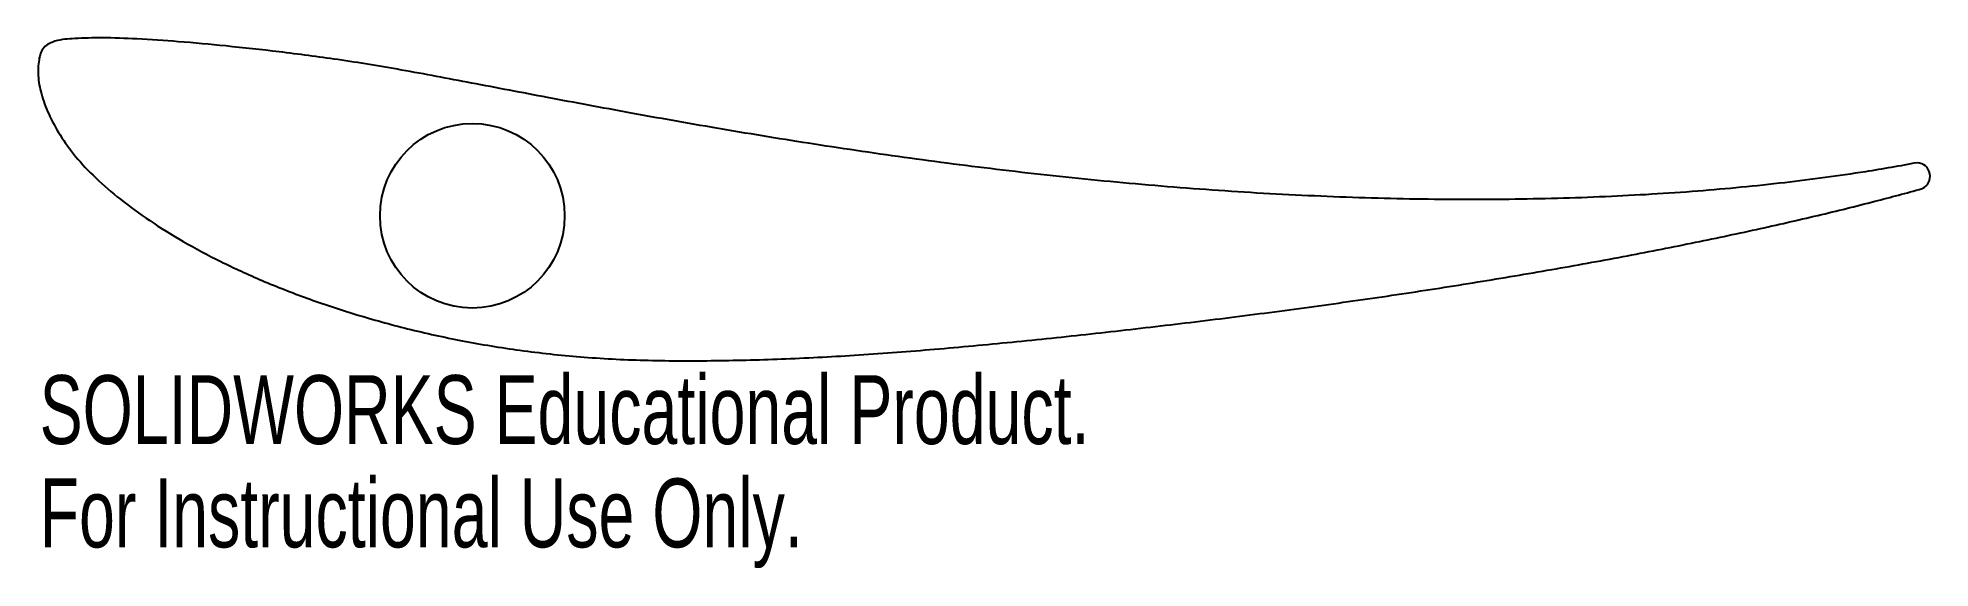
# Model space of a CAD drawing. Header units: inches. Extents: x 0 to 5.23, y -1.37 to 0.09.
import ezdxf

# ---------------------------------------------------------------- set-up
doc = ezdxf.new("R2010")
doc.units = ezdxf.units.IN
doc.header["$MEASUREMENT"] = 0
doc.styles.add('SLDTEXTSTYLE0', font='TXT', dxfattribs={"width": 0.7})

msp = doc.modelspace()

# ---------------------------------------------------------------- linework, layer by layer
at = {"color": 7, "linetype": 'Continuous', "lineweight": 25}
msp.add_circle((1.2, -0.4), 0.255, dxfattribs=at)
msp.add_arc((5.191, -0.2907), 0.0374, 293.7338, 87.5838, dxfattribs=at)
msp.add_open_spline([(5.1926, -0.2533), (5.145, -0.2624), (5.0234, -0.2834), (4.8213, -0.3107), (4.5818, -0.3337), (4.3278, -0.3489), (4.0623, -0.356), (3.7882, -0.3549), (3.5087, -0.3457), (3.2268, -0.3289), (2.9455, -0.3051), (2.6675, -0.275), (2.3955, -0.2399), (2.132, -0.2008), (1.8791, -0.1592), (1.639, -0.1165), (1.4132, -0.0743), (1.2034, -0.0343), (1.0104, 0.0024), (0.8333, 0.0317), (0.6713, 0.0527), (0.5244, 0.069), (0.3934, 0.0811), (0.2796, 0.0886), (0.1842, 0.0927), (0.1084, 0.09), (0.0529, 0.0872), (0.0117, 0.0676), (0.0006, 0.0281), (-0.0013, -0.015), (0.0085, -0.066), (0.029, -0.1212), (0.061, -0.1793), (0.1042, -0.239), (0.1605, -0.2985), (0.2296, -0.3573), (0.3105, -0.416), (0.4031, -0.4733), (0.5069, -0.5285), (0.6213, -0.581), (0.7459, -0.6296), (0.8799, -0.6742), (1.0229, -0.7136), (1.1742, -0.7472), (1.3336, -0.7732), (1.5011, -0.7915), (1.6775, -0.8005), (1.8628, -0.801), (2.0567, -0.7963), (2.2582, -0.7856), (2.4661, -0.77), (2.6793, -0.7504), (2.8963, -0.7279), (3.1153, -0.7029), (3.3344, -0.676), (3.552, -0.6471), (3.7665, -0.6162), (3.9765, -0.5836), (4.1805, -0.5492), (4.3776, -0.5135), (4.5663, -0.4765), (4.7457, -0.4387), (4.9146, -0.4002), (5.067, -0.3626), (5.1627, -0.337), (5.2061, -0.3249)], degree=3, knots=[0.0615871, 0.0615871, 0.0615871, 0.0615871, 0.0733412, 0.091508, 0.1110218, 0.1316617, 0.1532077, 0.1754334, 0.1981103, 0.2210114, 0.2439059, 0.2665733, 0.2888103, 0.310405, 0.3311777, 0.3509439, 0.3695564, 0.386865, 0.402753, 0.4171959, 0.4303795, 0.4423626, 0.4530322, 0.4622843, 0.4700262, 0.4761766, 0.4806499, 0.4835531, 0.4864207, 0.4899532, 0.4940969, 0.4988506, 0.5041968, 0.5101255, 0.516691, 0.5240117, 0.5320921, 0.5408979, 0.5504034, 0.560581, 0.5713965, 0.5828281, 0.5948296, 0.607347, 0.6203843, 0.6339689, 0.6482, 0.6631939, 0.6788986, 0.6952266, 0.7121132, 0.7294594, 0.7471431, 0.7650098, 0.7829049, 0.800688, 0.8182421, 0.8354491, 0.8522116, 0.8684296, 0.8840094, 0.898855, 0.9128818, 0.9260107, 0.9369168, 0.9369168, 0.9369168, 0.9369168], dxfattribs=at)

# ---------------------------------------------------------------- texts
at = {"color": 7, "linetype": 'Continuous', "char_height": 0.1903, "attachment_point": 1, "style": 'SLDTEXTSTYLE0'}
for s, insert in [('SOLIDWORKS Educational Product.', (0.0045, -0.8403)), ('For Instructional Use Only.', (0.0045, -1.1257))]:
    msp.add_mtext(s, dxfattribs=dict(at, insert=insert))

doc.saveas('drawing.dxf')
